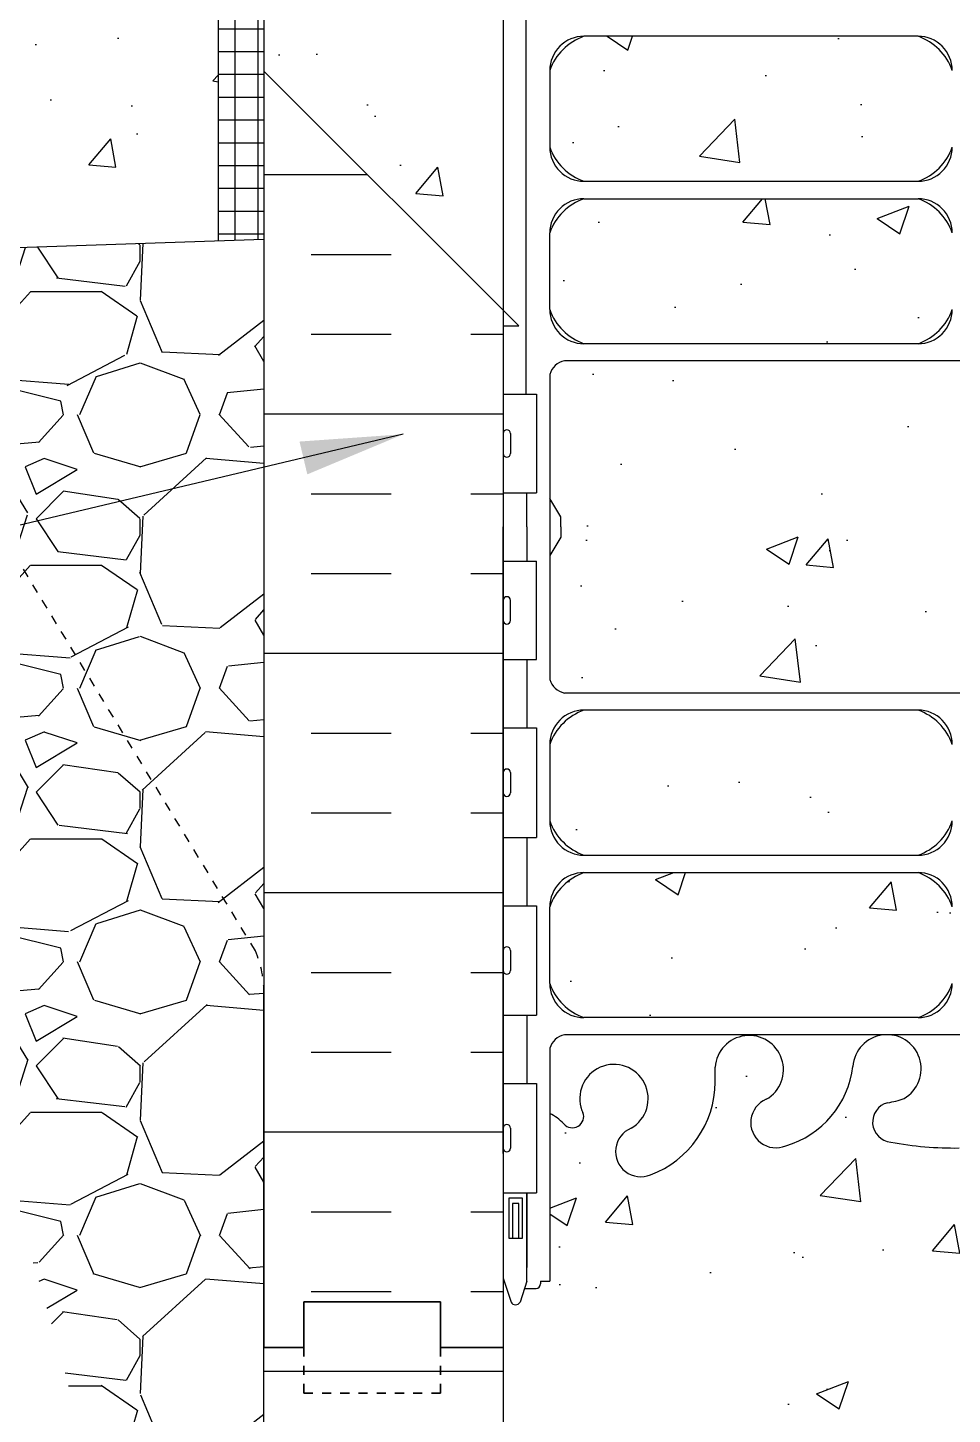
# Model space of a CAD drawing. Header units: inches. Extents: x 14 to 132, y 72 to 159.
# Drawn here: x 94.79 to 104.93, y 100.06 to 115.26 of the extents above; entities that cross this region are included whole.
import ezdxf

# ---------------------------------------------------------------- set-up
doc = ezdxf.new("R2010")
doc.units = ezdxf.units.IN
doc.header["$LTSCALE"] = 0.5
doc.header["$MEASUREMENT"] = 0
doc.linetypes.add('DASHED2', pattern=[0.375, 0.25, -0.125])
doc.linetypes.add('HIDDEN2', pattern=[0.1875, 0.125, -0.0625])
for name, color, linetype in [('HATCH', 12, 'Continuous'), ('Hidden2', 12, 'HIDDEN2'), ('line25', 2, 'Continuous'), ('LINE50', 5, 'Continuous'), ('LINE9', 9, 'Continuous'), ('TEXT', 4, 'Continuous'), ('Web_Edge', 9, 'Continuous')]:
    doc.layers.add(name, color=color, linetype=linetype)
doc.styles.add('DIM', font='romans.shx', dxfattribs={"width": 0.7})
doc.dimstyles.new('ext_12', dxfattribs={"dimscale": 12, "dimtxt": 0.09375, "dimasz": 0.09375, "dimexe": 0.09375, "dimexo": 0.0625, "dimgap": 0.0625, "dimtad": 1, "dimdec": 1, "dimzin": 2, "dimdsep": 46, "dimlunit": 4, "dimtxsty": 'DIM', "dimcen": 0.09, "dimdle": 0.09375, "dimclrt": 4, "dimadec": 0, "dimazin": 0, "dimtfac": 1, "dimtdec": 1, "dimtmove": 1, "dimatfit": 3, "dimfxl": 1, "dimfrac": 2, "dimtolj": 1, "dimtzin": 0, "dimarcsym": 0})

msp = doc.modelspace()

# ---------------------------------------------------------------- hatches: boundary and pattern name
at = {"layer": 'HATCH'}
h = msp.add_hatch(dxfattribs=at)
h.set_pattern_fill('AR-CONC', color=256, scale=0.5)
h.set_pattern_definition([(49.99999999999999, (0, 0), (3.586300913003767, -0.3137606749129755), [0.375, -4.125]), (355, (0, 0), (-0.693756668065, 3.760960668500059), [0.3, -3.3]), (100.45144446, (0.298858405, -0.02614672), (2.89254423363556, 3.447199954843147), [0.3187009599999999, -3.505710559999999]), (46.18420000000001, (0, 1), (5.336206653357862, -0.8275964039653827), [0.5625, -6.1875]), (96.63563549, (0.444683725, 0.931033465), (4.673309728371142, 4.870593003872752), [0.47805171, -5.258568799999999]), (351.1841639899999, (0, 1), (4.673309725273866, 4.870593001349951), [0.45, -4.950000005]), (21, (0.5, 0.75), (2.984535260592308, -2.013094453326694), [0.375, -4.125]), (326.0000000000001, (0.5, 0.75), (1.216576659607909, 3.625750225234265), [0.3, -3.3]), (71.45144474, (0.74871127, 0.58224213), (4.201111883649856, 1.612655764031769), [0.31870095, -3.50571056]), (37.50000000000001, (0, 0), (0.06079927658645334, 1.664469269156557), [0, -3.26, 0, -3.35, 0, -3.3125]), (7.499999999999999, (0, 0), (1.315347687210743, 1.972058559411801), [0, -1.91, 0, -3.185, 0, -1.2625]), (327.5, (-1.115, 0), (2.669112180862045, -0.1127743586718988), [0, -1.25, 0, -3.9, 0, -5.175]), (317.5, (-1.615, 0), (2.915930846711931, 0.5005249116615886), [0, -1.625, 0, -2.59, 0, -3.675])])
h.paths.add_polyline_path([(112.6271109714936, 118.7888921908064), (97.37711097149364, 118.7888921908042), (97.37711097149364, 114.7888921908064), (100.0021109714936, 112.1638921908064), (100.0021109714936, 116.5448445959372), (100.5121099561435, 116.5448445959372), (100.5121105095146, 116.2229037789436, 0.1089334970007806), (100.6647791105291, 116.3360892670238, -0.9404758857308612), (100.8627572239718, 116.1842015794504, 2.135542787663975), (101.4032209674958, 116.3836167190159, -1), (101.6168102648956, 116.8947189227048, -0.31122299334971), (102.325784680876, 115.8787247788066), (102.3252747898049, 115.7137369560154, 1.661382059454456), (102.8863578741426, 116.0664773422941, -1), (103.0999471715246, 116.5775795459905, -0.3070940775286412), (103.8386282504746, 115.6821466353113, 1.604515841827544), (104.3972705665084, 116.058022529822, 0.0556171619256295), (104.2179723568356, 116.1035931081843, -0.843243235632817), (104.2522888322063, 116.5359143912336, -0.04993240552139237), (105.0021109714686, 116.6003347772053, -0.04993240552137293), (105.7519331107305, 116.5359143912336, -0.8432432356326257), (105.7862495861013, 116.1035931081843, 0.05561716192566724), (105.6069513764283, 116.058022529822, 1.60451584182769), (106.1655936924622, 115.6821466353114, -0.3070940775286303), (106.9042747714123, 116.5775795459905, -1), (107.1178640687943, 116.0664773422942, 1.661382059454727), (107.6789471531319, 115.7137369560153), (107.6784973458261, 115.8592831957453, -0.3161137694333247), (108.3874116780412, 116.8947189227048, -1), (108.601000975441, 116.3836167190159, 2.135542787663444), (109.141464718965, 116.1842015794504, -0.940447360611475), (109.3394378688616, 116.3360949742806, 0.1089398156908316), (109.4921145914587, 116.2229023650649), (109.4921145914583, 116.5448445959372), (110.0021109714936, 116.5448445959372), (110.0021109714936, 112.1632828786286), (112.6271109714936, 114.7888921908043)])
h.paths.add_polyline_path([(96.87618530058002, 118.7888921908041), (94.87711097149437, 118.7888921908038), (92.68961097149537, 118.7888921908064), (87.95638552881219, 118.6331728894592), (87.95519207461848, 116.1673392814506), (86.95519207461848, 115.1673392814506), (88.95519207461848, 115.1673392814506), (87.95550972729012, 114.1676569341222), (87.95550972729019, 112.6298978835756), (96.87618530058002, 112.9233809184826)])
h.paths.add_polyline_path([(123.0487122157012, 116.7847501332001), (121.0487122157012, 116.7847501332001), (122.0487122157012, 117.7847501332001), (122.0487122157012, 118.7888921908064), (113.1271109714957, 118.7888921908064), (113.1271109714957, 114.7883152145447), (122.0487122157012, 114.7888921908064), (122.0487122157012, 115.7847501332002)])
h.paths.add_polyline_path([(109.4921145914604, 113.0141116708592, 0.2256517540575552), (109.1171145914584, 113.38911167086), (105.45336508538, 113.3891116708599, 0.2256517540585615), (105.0783650853749, 113.0141116708592), (105.0783650853745, 112.1733057662142, 0.2256517540541965), (105.453365085369, 111.798305766216), (109.117114591462, 111.798305766216, 0.2256517540559262), (109.4921145914604, 112.1733057662155)])
h.paths.add_polyline_path([(109.4921145914604, 113.9547332603184), (109.4921145914604, 114.7955391649621, 0.2256517540559302), (109.117114591462, 115.1705391649616), (105.453365085369, 115.1705391649615, 0.2256517540541935), (105.0783650853745, 114.7955391649634), (105.0783650853749, 113.9547332603184, 0.2256517540585292), (105.4533650853799, 113.5797332603176), (109.1171145914584, 113.5797332603176, 0.2256517540575506)], flags=17)
h.paths.add_polyline_path([(104.5508650853725, 113.5797332603176), (100.8871155792894, 113.5797332603182, -0.4142135623730996), (100.5121155792894, 113.9547332603182), (100.5121155792894, 114.7955391649624, -0.4142135623729389), (100.8871155792894, 115.1705391649622), (104.5508650853726, 115.1705391649616, -0.4142135623732037), (104.9258650853725, 114.7955391649614), (104.9258650853725, 113.9547332603184, -0.4142135623737267)], flags=17)
h.paths.add_polyline_path([(104.9258650853743, 113.0141116708547, 0.2256517540590718), (104.5508650853723, 113.38911167086), (100.8871155792914, 113.38911167086, 0.2256517540570094), (100.5121155792898, 113.0141116708605), (100.5121155792898, 112.1733057662142, 0.225651754055388), (100.8871155792878, 111.7983057662159), (104.5508650853724, 111.798305766216, 0.2256517540596089), (104.9258650853748, 112.1733057662225)])
h.paths.add_polyline_path([(109.4921145914592, 109.4765421908254), (109.3721145914709, 109.6765421908068), (109.3721145914709, 109.788892190807), (109.3721145914709, 109.9012421908069), (109.4921145914593, 110.1012421907883), (109.4921145914595, 111.4626820672369, 0.2681384484803429), (109.3309639296079, 111.610805583353), (100.6732662411436, 111.610805583353, 0.2681558504666248), (100.5121113337135, 111.4626685111844), (100.5121113337135, 110.101235553812), (100.6321073515163, 109.9012421908064), (100.6321073515163, 109.7888921908061), (100.6321073515163, 109.6765421908063), (100.5121113337135, 109.4765488278007), (100.5121113337135, 108.1151158704283, 0.2681558504666248), (100.6732662411436, 107.9669787982597), (109.3309639296079, 107.9669787982597, 0.2681384484784746), (109.492114591459, 108.1151023143743)])
h.paths.add_polyline_path([(104.9258650853743, 106.563672710758), (104.9258650853748, 107.4044786153902, 0.2256517540596118), (104.5508650853724, 107.7794786153967), (100.8871155792878, 107.7794786153968, 0.2256517540553843), (100.5121155792898, 107.4044786153985), (100.5121155792898, 106.5636727107522, 0.2256517540569768), (100.8871155792913, 106.1886727107527), (104.5508650853723, 106.1886727107527, 0.2256517540590675)])
h.paths.add_polyline_path([(104.9258650853743, 105.6230511212898, 0.22565175405907), (104.5508650853723, 105.9980511212951), (100.8871155792913, 105.9980511212951, 0.225651754056973), (100.5121155792898, 105.6230511212956), (100.5121155792898, 104.7822452166493, 0.2256517540553881), (100.8871155792878, 104.407245216651), (104.5508650853724, 104.4072452166511, 0.2256517540596089), (104.9258650853748, 104.7822452166576)])
h.paths.add_polyline_path([(109.4921145914604, 105.6230511212943, 0.2256517540575552), (109.1171145914584, 105.9980511212951), (105.45336508538, 105.9980511212951, 0.2256517540585615), (105.0783650853749, 105.6230511212943), (105.0783650853745, 104.7822452166493, 0.2256517540541961), (105.453365085369, 104.4072452166512), (109.117114591462, 104.4072452166511, 0.2256517540559262), (109.4921145914604, 104.7822452166506)])
h.paths.add_polyline_path([(109.4921145914604, 107.4044786153972, 0.2256517540559308), (109.117114591462, 107.7794786153967), (105.453365085369, 107.7794786153967, 0.2256517540541919), (105.0783650853745, 107.4044786153985), (105.0783650853749, 106.5636727107535, 0.2256517540585646), (105.45336508538, 106.1886727107528), (109.1171145914584, 106.1886727107527, 0.2256517540575507), (109.4921145914604, 106.5636727107535)])
h.paths.add_polyline_path([(110.0021109714956, 101.5482808728053), (109.9232230920958, 101.3063580426454, -0.7257365567846955), (109.8171145914565, 101.2876253073527), (109.7682015479784, 101.4376253073528), (109.6421145914569, 101.4376253073527, -0.4142135623733552), (109.5921145914568, 101.4876253073527), (109.5921145914566, 101.5176253073528), (109.4921145914567, 101.5176253073527), (109.492114591459, 103.3548820165479, 0.1089354803817547), (109.33944283229, 103.2416951144536, -0.8344002603345746), (109.1279386235813, 103.3672395278026), (109.1396488295465, 103.3885854194768, 2.155403933973019), (108.6010009754405, 103.194167662597, -1), (108.3874116780411, 102.683065458908, -0.3112229933496459), (107.6784372620608, 103.699059602806), (107.6789471531319, 103.8640474255973, 1.661382059453807), (107.117864068794, 103.5113070393186, -1), (106.9042747714121, 103.0002048356223, -0.3009499255516769), (106.1680344607662, 103.8725022380679, 1.661382059457925), (105.6069513764283, 103.5197618517907, 0.05561716192561026), (105.7862495861011, 103.4741912734284, -0.8432432356341544), (105.7519331107301, 103.041869990379, -0.04993240552135236), (105.0021109714685, 102.9774496044074, -0.04993240552138836), (104.2522888322063, 103.0418699903791, -0.8432432356325702), (104.2179723568354, 103.4741912734284, 0.05561716192569808), (104.3972705665084, 103.5197618517907, 1.66138205945928), (103.8361874821705, 103.8725022380674, -0.3009499255515662), (103.0999471715246, 103.0002048356223, -1), (102.8863578741426, 103.5113070393185, 1.661382059454577), (102.3252747898049, 103.8640474255973), (102.3257245971107, 103.7185011858673, -0.3161137694332516), (101.6168102648957, 102.683065458908, -1), (101.4032209674958, 103.1941676625968, 2.155403933975243), (100.8645731133903, 103.3885854194768), (100.8762833193555, 103.3672395278026, -0.8343745963365977), (100.6647840740752, 103.2416894073321, 0.1089377873102235), (100.5121105813298, 103.3548805705165), (100.5121073515305, 101.5176253073527), (100.4121073515306, 101.5176253073528), (100.4121073515305, 101.4876253073527, -0.4142135623733591), (100.3621073515304, 101.4376253073527), (100.2360203950089, 101.4376253073528), (100.1932158521713, 101.3063580426504, -0.7257365568516702), (100.0871073515289, 101.2876253073571), (100.0021109714936, 101.5482808727992), (100.0021109714936, 100.7888921908065), (100.0021109714936, 97.98121399911653, 0.0884161506870549), (100.148113968354, 97.88390230666158), (100.2381139683545, 97.88390230666846), (100.2381139683572, 97.84217624674432, -0.2490694201798172), (100.3481139683733, 97.63505309497486), (100.3481139683769, 97.56755309496477, -0.414213562388937), (100.2856139683769, 97.5050530949614), (100.2381139683791, 97.5050530949614), (100.2381139683836, 97.4350530949614), (100.3431139683691, 97.4350530949614, 0.2317357958583694), (100.7007784888466, 97.58607742718473, -0.8344002588011591), (100.9122826972587, 97.46053301349454), (100.9005724912935, 97.43918712182045, 2.155403933975669), (101.4392203453989, 97.6336048787004, -1), (101.6528096427971, 98.14470708238986, -0.3112229933501643), (102.3617840587791, 97.1287129384911), (102.3612741677081, 96.96372511569999, 1.661382059455713), (102.9223572520456, 97.31646550197871, -1), (103.1359465494276, 97.82756770567497, -0.3009499255519573), (103.8721868600738, 96.95527030322842, 1.6613820594556), (104.4332699444117, 97.30801068950642, 0.05561716192574638), (104.2539717347385, 97.35358126786883, -0.8432432356364463), (104.2882882101108, 97.78590255091832, -0.0475443616505444), (105.0021150853762, 97.85065818499481, -0.04754436165067322), (105.7159419606434, 97.78590255091807, -0.843243235632461), (105.7502584360147, 97.35358126786885, 0.05561716192579406), (105.5709602263413, 97.30801068950646, 1.661382059459941), (106.1320433106793, 96.95527030323007, -0.3009499255514487), (106.868283621325, 97.82756770567487, -1), (107.0818729187071, 97.31646550197858, 1.6613820594547), (107.6429560030448, 96.96372511569999), (107.642506195739, 97.10927135542975, -0.3161137694333592), (108.3514205279543, 98.14470708238927, -1), (108.5650098253542, 97.6336048787005, 2.155403933976216), (109.1036576794594, 97.43918712182045), (109.0919474734943, 97.46053301349454, -0.8343745963369894), (109.3034467187745, 97.58608313396508, 0.2317403101388589), (109.6611162023838, 97.4350530949614), (109.7661162023693, 97.4350530949614), (109.7661162023739, 97.5050530949614), (109.718616202376, 97.5050530949614, -0.4142135623888949), (109.656116202376, 97.56755309496477), (109.6561162023796, 97.63505309497486, -0.2490694201798248), (109.7661162023957, 97.84217624674432), (109.7661162023984, 97.88390230666846), (109.856116202399, 97.88390230666158, 0.0884104074501465), (110.0021109714936, 97.98120611215397), (110.0021109714936, 100.7888921908065)])
h.paths.add_polyline_path([(109.0677021025086, 94.78044312891754), (107.4869065265219, 95.13340234161731, 0.05497433642746515), (107.1600360679169, 95.16945025794405), (105.0021150853765, 95.1694502579441), (102.844194102836, 95.16945025794405, 0.05497433642746685), (102.517323644231, 95.13340234161731), (100.9365280682443, 94.78044312891753, 0.1744501189769691), (100.5290950242642, 94.48463604391125, -0.1686720397605144), (100.3431139683683, 94.33505309496172), (100.2381139683836, 94.33505309496172), (100.2381139683791, 94.26505309496171), (100.2856139683769, 94.26505309496173, -0.4142135623889438), (100.3481139683769, 94.20255309495836), (100.3481139683733, 94.13505309494826, -0.2490694201798136), (100.2381139683572, 93.92792994317881), (100.2381139683545, 93.88620388325467), (100.148113968354, 93.88620388326154, 0.08841615068705513), (100.0021109714936, 93.78889219080659), (100.0021109714936, 93.04168626333225), (104.0021109714936, 93.04168626333224), (105.0021109714936, 92.04168626333224), (105.0021109714936, 94.04168626333224), (106.0021109714936, 93.04168626333224), (110.0021109714936, 93.04168626333222), (110.0021109714936, 93.78890007776916, 0.08841040745014693), (109.856116202399, 93.88620388326154), (109.7661162023984, 93.88620388325467), (109.7661162023957, 93.92792994317881, -0.2490694201798172), (109.6561162023796, 94.13505309494826), (109.656116202376, 94.20255309495836, -0.4142135623889365), (109.718616202376, 94.26505309496173), (109.7661162023739, 94.26505309496171), (109.7661162023693, 94.33505309496172), (109.6611162023846, 94.33505309496172, -0.168672039761685), (109.4751351464879, 94.48463604391262, 0.1744501189764188)])
h.paths.add_polyline_path([(110.0021109714932, 156.8916337643614), (103.9849371929832, 156.8916337643614), (102.9849371929832, 155.8916337643614), (102.9849371929832, 157.8916337643614), (101.9849371929832, 156.8916337643614), (100.0021109714932, 156.8903390909281), (100.0021109714933, 154.9006913850112, 0.08841615068729063), (100.1481139683539, 154.8033796925559), (100.2381139683545, 154.8033796925628), (100.2381139683572, 154.7616536326387, -0.2490694201798163), (100.3481139683733, 154.5545304808692), (100.3481139683769, 154.4870304808591, -0.414213562388937), (100.2856139683769, 154.4245304808557), (100.2381139683791, 154.4245304808558), (100.2381139683836, 154.3545304808557), (100.3431139683683, 154.3545304808557, -0.168672039759611), (100.5290950242635, 154.2049475319072, 0.174450118977368), (100.9365280682442, 153.9091404469), (102.517323644231, 153.5561812342002, 0.05497433642746496), (102.844194102836, 153.5201333178734), (105.0021150853765, 153.5201333178734), (107.1600360679169, 153.5201333178734, 0.05497433642746679), (107.4869065265219, 153.5561812342002), (109.0677021025086, 153.9091404468999, 0.1744501189768987), (109.4751351464887, 154.204947531906, -0.1686720397606514), (109.6611162023846, 154.3545304808557), (109.7661162023693, 154.3545304808557), (109.7661162023739, 154.4245304808557), (109.718616202376, 154.4245304808557, -0.4142135623889198), (109.656116202376, 154.4870304808591), (109.6561162023796, 154.5545304808692, -0.2490694201798164), (109.7661162023957, 154.7616536326387), (109.7661162023984, 154.8033796925628), (109.856116202399, 154.8033796925559, 0.08841040744989853), (110.0021109714933, 154.900683498048)])
h.paths.add_polyline_path([(110.0021109714935, 150.7083774636636, 0.0884104074500469), (109.856116202399, 150.8056812691559), (109.7661162023984, 150.805681269149), (109.7661162023957, 150.8474073290731, -0.2490694201798163), (109.6561162023796, 151.0545304808426), (109.656116202376, 151.1220304808527, -0.4142135623888782), (109.718616202376, 151.1845304808561), (109.7661162023739, 151.1845304808561), (109.7661162023693, 151.2545304808561), (109.6611162023839, 151.2545304808561, 0.2317357946843414), (109.303451683197, 151.1035061501171, -0.9404758906998749), (109.1054735688768, 151.2553938366793, 2.13554278768623), (108.565009825356, 151.0559786971162, -1), (108.3514205279564, 150.5448764934274, -0.3112229933503329), (107.6424461119738, 151.5608706373264), (107.6429560030448, 151.7258584601175, 1.661382059458256), (107.0818729187081, 151.3731180738384, -1), (106.8682836213272, 150.862015870142, -0.3070940775289533), (106.1296025423753, 151.7574487808208, 1.604515841824779), (105.5709602263398, 151.3815728863115, 0.05561716192597806), (105.7502584360138, 151.3360023079488, -0.8432432356320326), (105.715941960644, 150.9036810248995, -0.04754436165076124), (105.0021150853754, 150.8389253908227, -0.04754436165058051), (104.2882882101096, 150.9036810248994, -0.8432432356339931), (104.2539717347399, 151.3360023079489, 0.05561716192539847), (104.4332699444119, 151.3815728863112, 1.604515841814177), (103.8746276283782, 151.7574487808265, -0.3070940775295606), (103.1359465494289, 150.862015870143, -1), (102.9223572520472, 151.3731180738397, 1.66138205945085), (102.3612741677081, 151.7258584601175), (102.3617239750139, 151.5803122203876, -0.3161137694333652), (101.6528096427985, 150.5448764934281, -1), (101.4392203453967, 151.0559786971158, 2.135542787669702), (100.8987566018745, 151.2553938366833, -0.9404473606148859), (100.7007834519784, 151.1035004418524, 0.2317403101388031), (100.3431139683692, 151.2545304808561), (100.2381139683836, 151.2545304808561), (100.2381139683791, 151.1845304808561), (100.2856139683769, 151.1845304808561, -0.4142135623889219), (100.3481139683769, 151.1220304808527), (100.3481139683733, 151.0545304808426, -0.2490694201798163), (100.2381139683572, 150.8474073290731), (100.2381139683545, 150.805681269149), (100.148113968354, 150.8056812691559, 0.08841615068715045), (100.0021109714935, 150.7083695767008), (100.0021109714936, 147.9006913850108), (100.0021109714936, 145.0930131933209, 0.08841615068705323), (100.148113968354, 144.9957015008659), (100.2381139683545, 144.9957015008728), (100.2381139683572, 144.9539754409487, -0.2490694201798088), (100.3481139683733, 144.7468522891792), (100.3481139683769, 144.6793522891691, -0.414213562388937), (100.2856139683769, 144.6168522891657), (100.2381139683791, 144.6168522891658), (100.2381139683836, 144.5468522891657), (100.3431139683691, 144.5468522891657, 0.2317357965244524), (100.7007784895789, 144.6978766222312, -0.9404758791672141), (100.8987566018746, 144.5459889333382, 2.135542787663629), (101.4392203453981, 144.7454040729051, -1), (101.6528096428013, 145.2565062765926, -0.3112229933490278), (102.3617840587791, 144.2405121326954), (102.3612741677081, 144.0755243099043, 1.661382059456403), (102.9223572520453, 144.4282646961831, -1), (103.1359465494287, 144.939366899879, -0.3070940775281791), (103.8746276283777, 144.0439339892008, 1.604515841830719), (104.4332699444112, 144.419809883711, 0.05561716192563024), (104.2539717347383, 144.4653804620732, -0.843243235632541), (104.2882882101096, 144.8977017451224, -0.04754436165045651), (105.0021150853736, 144.9624573791991, -0.04754436165086238), (105.7159419606437, 144.8977017451224, -0.8432432356346338), (105.7502584360109, 144.4653804620727, 0.05561716192462406), (105.5709602263414, 144.4198098837109, 1.604515841832559), (106.1296025423753, 144.043933989202, -0.3070940775280534), (106.8682836213249, 144.9393668998792, -1), (107.0818729187075, 144.4282646961832, 1.661382059456102), (107.6429560030448, 144.0755243099043), (107.642506195739, 144.2210705496342, -0.3161137694332675), (108.351420527954, 145.2565062765935, -1), (108.5650098253528, 144.7454040729041, 2.135542787661098), (109.1054735688777, 144.5459889333396, -0.940447360610304), (109.3034467187745, 144.6978823281694, 0.2317403101388785), (109.6611162023839, 144.5468522891657), (109.7661162023693, 144.5468522891657), (109.7661162023739, 144.6168522891657), (109.718616202376, 144.6168522891657, -0.4142135623888782), (109.656116202376, 144.6793522891691), (109.6561162023796, 144.7468522891792, -0.2490694201798239), (109.7661162023957, 144.9539754409487), (109.7661162023984, 144.9957015008728), (109.856116202399, 144.9957015008659, 0.08841040745014765), (110.0021109714936, 145.0930053063583), (110.0021109714936, 147.9006913850108)])
h.paths.add_polyline_path([(109.4751351464871, 141.5964352381181, 0.1744501189759321), (109.0677021025086, 141.8922423231219), (107.4869065265219, 142.2452015358216, 0.05497433642746514), (107.1600360679169, 142.2812494521484), (105.0021150853765, 142.2812494521484), (102.844194102836, 142.2812494521484, 0.05497433642746687), (102.517323644231, 142.2452015358216), (100.9365280682443, 141.8922423231219, 0.1744501189768275), (100.5290950242644, 141.596435238116, -0.1686720397607906), (100.3431139683683, 141.4468522891661), (100.2381139683836, 141.4468522891661), (100.2381139683791, 141.3768522891661), (100.2856139683769, 141.3768522891661, -0.4142135623889438), (100.3481139683769, 141.3143522891627), (100.3481139683733, 141.2468522891526, -0.2490694201798201), (100.2381139683572, 141.0397291373831), (100.2381139683545, 140.998003077459), (100.148113968354, 140.9980030774659, 0.08841615068705347), (100.0021109714936, 140.9006913850109), (100.0021109714936, 138.6708766093235), (101.9125935756783, 138.6708766093235), (101.9125935756776, 140.2579215408622), (101.9750935756771, 140.3774302074043), (102.0375935756789, 140.2579215408572), (102.0375935756789, 138.6708766093235), (107.9531558720952, 138.6708766093235), (107.9531558720952, 140.2579215408572), (108.015655872097, 140.3774302074043), (108.0781558720966, 140.2579215408622), (108.0781558720958, 138.6708766093235), (110.0021109714936, 138.6708766093235), (110.0021109714936, 140.9006992719735, 0.0884104074501447), (109.856116202399, 140.9980030774659), (109.7661162023984, 140.998003077459), (109.7661162023957, 141.0397291373831, -0.2490694201798088), (109.6561162023796, 141.2468522891526), (109.656116202376, 141.3143522891627, -0.4142135623889365), (109.718616202376, 141.3768522891661), (109.7661162023739, 141.3768522891661), (109.7661162023693, 141.4468522891661), (109.6611162023846, 141.4468522891661, -0.1686720397626337)])
h = msp.add_hatch(dxfattribs=at)
h.set_pattern_fill('NET', color=256, scale=2, style=0)
h.set_pattern_definition([(0, (-24.18612348955543, -38.99688183290445), (0, 0.25), []), (90, (-24.18612348955543, -38.99688183290445), (-0.25, 1.530808498934192e-17), [])])
h.paths.add_polyline_path([(97.37618530058002, 115.4935536845414), (96.87618530058002, 115.627528280757), (96.87618530058002, 112.9234113723095), (97.37618530058002, 112.9398609692317)])
h.paths.add_polyline_path([(97.37618530058002, 117.6899930104216), (96.87618530058002, 117.7792604071799), (96.87618530058002, 115.627528280757), (97.37618530058002, 115.4935536845414)])
h.paths.add_polyline_path([(97.37618530058002, 118.7888921908065), (96.87618530058002, 118.7888921908065), (96.87618530058002, 117.7792604071799), (97.37618530058002, 117.6899930104216)])
h = msp.add_hatch(dxfattribs=at)
h.set_pattern_fill('INSUL', color=256, scale=7, style=0)
h.set_pattern_definition([(0, (-2829.854853257673, -350.9737785138292), (0, 2.625), []), (0, (-2829.854853257673, -350.0987785138292), (0, 2.625), [0.875, -0.875]), (0, (-2829.854853257673, -349.2237785138292), (0, 2.625), [0.875, -0.875])])
edge = h.paths.add_edge_path()
edge.add_line((100.0021109714936, 108.7888921908065), (100.0021109714936, 100.7888921908065))
edge.add_line((100.0021109714936, 108.7888921908065), (100.0021109714936, 110.1638921908003))
edge.add_line((100.0021109714936, 110.1638921908003), (100.0021109714936, 112.1638921908064))
edge.add_line((100.0021109714936, 112.1638921908064), (98.77461097149678, 113.3913921908032))
edge.add_line((98.77461097149678, 113.3913921908032), (97.37711097149364, 114.7888921908064))
edge.add_line((97.37711097149364, 114.7888921908064), (97.37711097149364, 100.7888921908065))
edge.add_line((97.37711097149364, 100.7888921908065), (97.81461097149364, 100.7888921908065))
edge.add_line((97.81461097149364, 100.7888921908065), (97.81461097149364, 101.2888921908065))
edge.add_line((97.81461097149364, 101.2888921908065), (99.31461097149364, 101.2888921908065))
edge.add_line((99.31461097149364, 101.2888921908065), (99.31461097149364, 100.7888921908065))
edge.add_line((99.31461097149364, 100.7888921908065), (99.75211097149364, 100.7888921908065))
h = msp.add_hatch(dxfattribs=at)
h.set_pattern_fill('GRAVEL', color=256, scale=3, style=0)
h.set_pattern_definition([(228.012787504, (2.16, 3), (-24.00000000000018, -27.00000000000001), [0.403608, -39.9572641412211]), (184.969740728, (1.89, 2.7), (35.99999999999993, 3.000000000000105), [0.692604, -68.56777428368999]), (132.510447078, (1.2, 2.64), (30.00000000000035, -32.99999999999959), [0.488364, -48.3480977882991]), (267.273689006, (0.03, 1.89), (3.000000000000073, 60.00000000000006), [0.6307139999999999, -62.440674124887]), (292.833654178, (0, 1.26), (-14.99999999999996, 36.00000000000009), [0.6184649999999999, -61.22811938426489]), (357.273689006, (0.24, 0.6900000000000001), (-60.00000000000006, 3.000000000000076), [0.6307139999999999, -62.440674124887]), (37.6942404667, (0.8699999999999999, 0.66), (-38.99999999999999, -29.99999999999992), [0.8340869999999999, -82.574545646748]), (72.2553283749, (1.53, 1.17), (21.00000000000008, 66.00000000000001), [0.7874639999999998, -77.95896449044018]), (121.429565615, (1.77, 1.92), (-24.00000000000006, 38.99999999999996), [0.63285, -62.65221932918699]), (175.236358309, (1.44, 2.46), (32.99999999999995, -3.000000000000114), [0.722496, -35.4022877363769]), (222.397437798, (0.72, 2.52), (-35.99999999999989, -32.99999999999992), [0.9343440000000001, -92.5001250143847]), (138.814074834, (3, 1.86), (-21.0000000000001, 18), [0.3189029999999999, -31.57153443820409]), (171.46923439, (2.76, 2.07), (38.99999999999999, -5.999999999999986), [0.606711, -60.06453424847101]), (225, (2.16, 2.16), (-3.33066907387547e-16, -2.999999999999799), [0.4242629999999999, -3.8183776871193]), (203.198590514, (1.95, 2.52), (14.99999999999997, 5.999999999999926), [0.228474, -22.6188453175917]), (291.801409486, (1.74, 2.43), (-2.999999999999052, 9.000000000000307), [0.323109, -15.8323854214035]), (30.96375653209999, (1.86, 2.13), (9.000000000000158, 5.999999999999939), [0.5247869999999999, -16.96806868453589]), (161.565051177, (2.31, 2.4), (6.000000000000035, -2.99999999999993), [0.379473, -9.107359980505198]), (16.389540334, (0, 2.43), (29.9999999999999, 9.000000000000131), [0.5316, -52.6285354400082]), (70.3461759419, (0.51, 2.58), (-12.00000000000366, -33.00000000001019), [0.445983, -44.152223241957]), (293.198590514, (2.31, 3), (-5.999999999999911, 14.99999999999997), [0.456945, -22.3903743175917]), (343.610459666, (2.49, 2.58), (-29.9999999999999, 9.000000000000131), [0.5315999999999999, -52.62853544000699]), (339.44395478, (0, 0.5700000000000001), (-15.00000000000011, 6.000000000000073), [0.5126399999999999, -25.1193712359525]), (294.775140569, (0.48, 0.39), (-15.00000000000002, 33.00000000000001), [0.429534, -42.523929189828]), (66.8014094864, (2.34, 0), (5.999999999999943, 14.99999999999991), [0.456945, -22.3903743175917]), (17.3540246363, (2.52, 0.42), (-38.99999999999993, -11.99999999999989), [0.502893, -49.78627084272]), (69.44395478040002, (0.8699999999999999, 0), (-6.000000000000021, -14.99999999999986), [0.2563199999999999, -25.3756912359525]), (101.309932474, (2.16, 0), (-2.999999999999892, 12.00000000000004), [0.15297, -15.1440885407784]), (165.963756532, (2.13, 0.15), (8.999999999999876, -3.000000000000004), [0.618465, -11.7508518768531]), (186.009005957, (1.53, 0.3), (30.00000000000014, 2.999999999999949), [0.57315, -56.74176952362841]), (303.690067526, (1.86, 1.86), (-2.999999999999962, 5.999999999999957), [0.4326659999999999, -10.383987826392]), (353.157226587, (2.1, 1.5), (51.00000000000004, -6.000000000000158), [0.755382, -74.7826878720849]), (60.9453959009, (2.85, 1.41), (-11.99999999999993, -20.99999999999993), [0.308868, -30.578022422961]), (90, (3, 1.68), (-3, 3), [0.18, -2.82]), (120.256437164, (1.47, 0.39), (12.00000000000003, -21.00000000000002), [0.416772, -41.2605599683494]), (48.01278750420001, (1.26, 0.75), (24, 26.99999999999993), [0.8072159999999999, -39.5536561412211]), (0, (1.8, 1.35), (3, 3), [0.78, -2.22]), (325.3048464690001, (2.58, 1.35), (30.00000000000042, -20.99999999999947), [0.474342, -46.95982290252599]), (254.054604099, (2.97, 1.08), (-3.000000000000113, -12.00000000000001), [0.436806, -21.4035236678415]), (207.645975364, (2.85, 0.66), (-56.99999999999985, -30.00000000000014), [0.711195, -70.40842254677818]), (175.42607874, (2.22, 0.33), (-38.99999999999986, 3.000000000000004), [0.752397, -74.48722022390669])])
edge = h.paths.add_edge_path()
edge.add_spline(control_points=[(87.95550972729026, 112.1193770444262), (88.27186212905322, 111.9102569552879), (89.79689852146433, 110.9021541416441), (92.4460288573545, 107.4310347461731), (95.20810328112796, 101.7463882211444), (96.07703199232726, 96.39985219219045), (96.04921736062394, 93.52594072531933), (96.04455063558316, 93.04375729213537)], knot_values=[0, 0, 0, 0, 1.135127336948651, 5.472095325403977, 12.80826978765984, 19.98556281545741, 21.432538284393, 21.432538284393, 21.432538284393, 21.432538284393], degree=3, periodic=0)
edge.add_line((96.04455063558316, 93.04375729213535), (97.37711097149364, 93.04375729213535))
edge.add_line((97.37711097149364, 93.04375729213535), (97.37711097149364, 104.663892190778))
edge.add_line((97.37711097149364, 104.663892190778), (97.37711097149364, 104.7024201695415))
edge.add_line((97.37711097149364, 104.7024201695415), (97.37711097149364, 112.9398609692315))
edge.add_line((97.37711097149364, 112.9398609692315), (92.97686911591916, 112.7950965594636))
edge.add_line((92.97686911591916, 112.7950965594636), (87.95550972729018, 112.6298978835756))
edge.add_line((87.95550972729018, 112.6298978835756), (87.95550972729026, 112.1193770444262))
h = msp.add_hatch(dxfattribs=at)
h.set_pattern_fill('INSUL', color=256, scale=7, style=0)
h.set_pattern_definition([(0, (-2826.159470739991, -314.2206218719052), (0, 2.625), []), (0, (-2826.159470739991, -313.3456218719052), (0, 2.625), [0.875, -0.875]), (0, (-2826.159470739991, -312.4706218719052), (0, 2.625), [0.875, -0.875])])
h.paths.add_polyline_path([(97.37711097149364, 93.04375729213535), (100.0021109714936, 93.04375729213535), (100.0021109714936, 100.7888921908065), (99.31461097149364, 100.7888921908065), (99.31461097149364, 101.2888921908065), (97.81461097149364, 101.2888921908065), (97.81461097149364, 100.7888921908065), (97.37711097149364, 100.7888921908065)])

# ---------------------------------------------------------------- linework, layer by layer
at = {"layer": 'Hidden2'}
msp.add_lwpolyline([(97.37711097149409, 104.6638921908065, 0.1043800181721885), (97.28498937432792, 105.1388921908065), (93.54698395257142, 111.2888921908064, -0.1316524975873954), (92.87711097149364, 113.7888921908064), (92.87711097149364, 114.7184626189178)], format="xyb", dxfattribs=at)
at = {"layer": 'line25'}
for p, q in [((96.87618530058002, 118.7888921908065), (96.87618530058002, 112.9234113723095)), ((100.1721109714999, 111.9938921908001), (97.37711097149364, 114.7888921908064)), ((100.0021109714936, 114.7888921908064), (100.0021109714936, 100.7888921908065)), ((100.0021109714936, 111.9938921908002), (100.1721109714998, 111.9938921908002)), ((100.0021109714936, 111.2438921908001), (100.3670635657355, 111.2438921908001)), ((100.3670635657355, 111.2438921908001), (100.3670635657355, 110.1638921908)), ((100.0021109714936, 110.1638921908001), (100.3670635657355, 110.1638921908001)), ((100.0021109714936, 109.4138921908001), (100.3670635657355, 109.4138921908001)), ((100.3670635657355, 108.3338921908001), (100.3670635657355, 109.4138921908002)), ((100.0021109714936, 108.3338921908001), (100.3670635657355, 108.3338921908001)), ((100.0021109714936, 107.5838921908001), (100.3670635657355, 107.5838921908002)), ((100.3670635657355, 107.5838921908001), (100.3670635657355, 106.3838921908001)), ((100.0021109714936, 106.3838921908001), (100.3670635657355, 106.3838921908001)), ((100.0021109714936, 105.6338921908001), (100.3670635657355, 105.6338921908001)), ((100.3670635657355, 105.6338921908001), (100.3670635657355, 104.4338921908)), ((100.0021109714936, 104.4338921908001), (100.3670635657355, 104.4338921908001)), ((100.0021109714936, 103.6838921908001), (100.3670635657355, 103.6838921908001)), ((100.3670635657355, 103.6838921908001), (100.3670635657355, 102.4838921908)), ((100.0021109714936, 102.4838921908001), (100.3670635657355, 102.4838921908001)), ((100.0021109714936, 100.7888921908065), (100.0021109714936, 93.04375729213535))]:
    msp.add_line(p, q, dxfattribs=at)
at = {"layer": 'LINE50'}
for p, q in [((97.37711097149364, 118.7888921908065), (97.37711097149364, 100.7888921908065)), ((97.37711097149364, 112.9398609692315), (87.95550972729028, 112.6298978835756)), ((97.37711097149364, 93.04375729213535), (97.37711097149364, 104.663892190778))]:
    msp.add_line(p, q, dxfattribs=at)
for points in [[(100.0021109714936, 100.7888921908065), (99.31461097149364, 100.7888921908065), (99.31461097149364, 101.2888921908065), (97.81461097149364, 101.2888921908065), (97.81461097149364, 100.7888921908065), (97.37711097149364, 100.7888921908065)], [(97.37711097149364, 100.7888921908065), (97.81461097149364, 100.7888921908065), (97.81461097149364, 101.2888921908065), (99.31461097149364, 101.2888921908065), (99.31461097149364, 100.7888921908065), (100.0021109714936, 100.7888921908065)], [(100.0021109714936, 100.7888921908065), (99.31461097149364, 100.7888921908065), (99.31461097149364, 101.2888921908065), (97.81461097149364, 101.2888921908065), (97.81461097149364, 100.7888921908065), (97.37711097149364, 100.7888921908065)]]:
    msp.add_lwpolyline(points, dxfattribs=at)
at = {"layer": 'LINE9'}
for p, q in [((100.0021109714936, 110.7588921908001), (100.0021145914572, 110.7588921908001)), ((100.0021145914567, 110.8138921908001), (100.0021145914567, 110.5938921908002)), ((100.0421145914567, 110.8538921908001), (100.0421145914567, 110.8538921908002)), ((100.0821145914566, 110.8138921908001), (100.0821145914576, 110.5938921908002)), ((100.0021109714936, 110.6488921908001), (100.0021145914572, 110.6488921908001)), ((100.0421145914567, 110.5538921908002), (100.0421145914576, 110.5538921908001)), ((100.0021109714936, 108.9288921908001), (100.0021145914572, 108.9288921908001)), ((100.0021145914567, 108.7638921908001), (100.0021145914567, 108.9838921908)), ((100.0421145914567, 109.0238921908), (100.0421145914576, 109.0238921908001)), ((100.0821145914566, 108.7638921908001), (100.0821145914576, 108.9838921908)), ((100.0021109714936, 108.8188921908001), (100.0021145914572, 108.8188921908001)), ((100.0421145914567, 108.7238921908001), (100.0421145914567, 108.7238921908)), ((100.0021145914567, 107.0938921908), (100.0021145914567, 106.8738921908001)), ((100.0421145914567, 107.1338921908), (100.0421145914567, 107.1338921908001)), ((100.0821145914566, 107.0938921908), (100.0821145914576, 106.8738921908001)), ((100.0021109714936, 107.0388921908), (100.0021145914572, 107.0388921908)), ((100.0021109714936, 106.9288921908), (100.0021145914572, 106.9288921908)), ((100.0421145914567, 106.8338921908001), (100.0421145914576, 106.8338921908001)), ((100.0021109714936, 105.0888921907999), (100.0021145914572, 105.0888921907999)), ((100.0021145914567, 105.1438921907999), (100.0021145914567, 104.9238921908001)), ((100.0821145914566, 105.1438921908), (100.0821145914576, 104.9238921908001)), ((100.0021109714936, 104.9788921907999), (100.0021145914572, 104.9788921907999)), ((100.0421145914567, 104.8838921908001), (100.0421145914576, 104.8838921908)), ((100.0021109714936, 103.1388921908), (100.0021145914572, 103.1388921908)), ((100.0021145914567, 103.1938921908), (100.0021145914567, 102.9738921908001)), ((100.0421145914567, 103.2338921908), (100.0421145914567, 103.2338921908)), ((100.0821145914566, 103.1938921908), (100.0821145914576, 102.9738921908001)), ((100.0021109714936, 103.0288921907999), (100.0021145914572, 103.0288921907999)), ((100.0421145914567, 102.9338921908001), (100.0421145914576, 102.9338921908))]:
    msp.add_line(p, q, dxfattribs=at)
at = {"layer": 'LINE9', "linetype": 'DASHED2', "ltscale": 0.15}
for points in [[(97.81461097149364, 100.7888921908065), (97.81461097149364, 100.7888921908065), (97.81461097149364, 100.2888921908065), (99.31461097149364, 100.2888921908065), (99.31461097149364, 100.7888921908065), (99.31461097149364, 100.7888921908065)], [(99.31461097149364, 100.7888921908065), (99.31461097149364, 100.7888921908065), (99.31461097149364, 100.2888921908065), (97.81461097149364, 100.2888921908065), (97.81461097149364, 100.7888921908065), (97.81461097149364, 100.7888921908065)]]:
    msp.add_lwpolyline(points, dxfattribs=at)
at = {"layer": 'LINE9'}
for centre, start, end in [((100.0421145914567, 110.8138921908001), 89.99999999994789, 180.0000000000879), ((100.0421145914567, 110.8138921908001), 0, 90), ((100.0421145914567, 110.5938921908002), 180, 270.0000000000782), ((100.0421145914576, 110.5938921908002), 270, 1.009635278083779e-10), ((100.0421145914567, 108.9838921908), 89.99999999992184, 180), ((100.0421145914576, 108.9838921908), 359.999999999899, 90), ((100.0421145914567, 108.7638921908001), 179.9999999999121, 270.0000000000521), ((100.0421145914567, 108.7638921908001), 270, 0), ((100.0421145914567, 107.0938921908), 89.99999999994789, 180.0000000000879), ((100.0421145914567, 107.0938921908), 0, 90), ((100.0421145914567, 106.8738921908001), 180, 270.0000000000782), ((100.0421145914576, 106.8738921908001), 270, 1.009635278083779e-10), ((100.0421145914567, 105.1438921908), 89.99999999994789, 180.0000000000879), ((100.0421145914567, 105.1438921908), 0, 90), ((100.0421145914567, 104.9238921908001), 180, 270.0000000000782), ((100.0421145914576, 104.9238921908), 270, 1.009635278083779e-10), ((100.0421145914567, 103.1938921908), 89.99999999994789, 180.0000000000879), ((100.0421145914567, 103.1938921908), 0, 90), ((100.0421145914567, 102.9738921908001), 180, 270.0000000000782), ((100.0421145914576, 102.9738921908), 270, 1.009635278083779e-10)]:
    msp.add_arc(centre, 0.04, start, end, dxfattribs=at)
at = {"layer": 'Web_Edge'}
for p, q in [((104.5508650853725, 115.1705391649616), (100.887115579288, 115.1705391649616)), ((100.5121155792898, 114.7955391649638), (100.5121155792898, 113.954733260317)), ((100.8871155792912, 113.5797332603176), (104.5508650853725, 113.5797332603176)), ((100.8871155792912, 113.38911167086), (104.5508650853725, 113.38911167086)), ((100.5121155792898, 112.1733057662137), (100.5121155792898, 113.0141116708606)), ((104.5508650853725, 111.798305766216), (100.887115579288, 111.7983057662159)), ((109.330963929608, 111.610805583353), (100.6732662411436, 111.610805583353)), ((100.5121113337135, 111.4626685111845), (100.5121113337135, 108.1151158704277)), ((100.6321073515163, 109.9012421908069), (100.5121073515169, 110.1012421908068)), ((100.6321073515163, 109.9012421908064), (100.5121073515169, 110.1012421908064)), ((100.6321073515163, 109.7888921908066), (100.6321073515163, 109.9012421908061)), ((100.6321073515163, 109.7888921908061), (100.6321073515163, 109.9012421908056)), ((100.6321073515163, 109.6765421908068), (100.5121073515169, 109.4765421908068)), ((100.6321073515163, 109.6765421908063), (100.5121073515169, 109.4765421908063)), ((100.6321073515163, 109.788892190807), (100.6321073515163, 109.6765421908076)), ((100.6321073515163, 109.7888921908066), (100.6321073515163, 109.6765421908071)), ((109.330963929608, 107.9669787982597), (100.6732662411436, 107.9669787982597)), ((104.5508650853725, 107.7794786153967), (100.887115579288, 107.7794786153968)), ((100.5121155792898, 107.4044786153989), (100.5121155792898, 106.5636727107521)), ((100.8871155792912, 106.1886727107527), (104.5508650853725, 106.1886727107527)), ((100.8871155792912, 105.9980511212951), (104.5508650853725, 105.9980511212951)), ((100.5121155792898, 104.7822452166489), (100.5121155792898, 105.6230511212957)), ((104.5508650853725, 104.4072452166511), (100.887115579288, 104.407245216651)), ((109.330963929608, 104.2197452166511), (100.6732662411436, 104.2197452166511)), ((100.5121118413025, 104.0716097653676), (100.5121073515305, 101.5176253073527)), ((102.325784680876, 103.6990596028061), (102.3252747898049, 103.8640474255968)), ((100.8645731133896, 103.3885854194779), (100.8762833193554, 103.3672395278028)), ((100.2621073515305, 101.5176253073533), (100.2621073515306, 102.4838921908001)), ((100.0021109714936, 101.5482808727992), (100.0871073515304, 101.2876253073527)), ((100.2621073515305, 101.5176253073527), (100.1871073515307, 101.2876253073527)), ((100.2360203950088, 101.4376253073528), (100.3621073515305, 101.4376253073527)), ((100.4121073515306, 101.5176253073528), (100.5121073515305, 101.5176253073527)), ((100.4121073515306, 101.5176253073528), (100.4121073515306, 101.4876253073528)), ((100.4121073515306, 101.4876253073528), (100.4121073515306, 101.4876253073527))]:
    msp.add_line(p, q, dxfattribs=at)
for points in [[(100.0021109714936, 116.5448445959372), (100.0021109714936, 109.7888921908066)], [(100.2521109714936, 111.9938921908002), (100.2521109714919, 116.5448445959372)], [(100.2521109714936, 111.2438921908003), (100.2521109714936, 111.9938921908002)], [(100.2621073515305, 109.7888921908064), (100.2621073515305, 110.1638921908001)], [(100.0021109714936, 102.9176253073529), (100.0021109714936, 109.7888921908066)], [(100.2621073515305, 109.7888921908064), (100.2621073515305, 109.4138921908001)], [(100.2621073515305, 108.3338921908001), (100.2621073515305, 107.5838921908001)], [(100.2621073515305, 106.3838921908001), (100.2621073515305, 105.6338921908001)], [(100.2621073515305, 104.4338921908001), (100.2621073515305, 103.6838921908001)], [(100.2621073515305, 102.4838921908001), (100.2621073515305, 101.6676253073527)]]:
    msp.add_lwpolyline(points, dxfattribs=at)
for points in [[(100.2121073515308, 102.4276253073528), (100.0621073515307, 102.4276253073528), (100.0621073515307, 101.9876253073528), (100.2121073515308, 101.9876253073528)], [(100.1721073515309, 102.3676253073528), (100.1021073515307, 102.3676253073528), (100.1021073515307, 101.9876253073528), (100.1721073515309, 101.9876253073528)]]:
    msp.add_lwpolyline(points, close=True, dxfattribs=at)
for centre, radius, start, end in [((101.0939239281178, 114.5887308161338), 0.6174711717250514, 109.5681561993794, 160.4318438006103), ((100.8871155792894, 114.7955391649622), 0.375, 90, 180.0000000000114), ((104.3440567365441, 114.5887308161332), 0.6174711717250514, 19.56815619938899, 70.43184380062064), ((104.5508650853725, 114.7955391649616), 0.375, 359.9999999999886, 90), ((101.0939239281178, 114.1615416091466), 0.6174711717250514, 199.568156199389, 250.4318438006206), ((100.8871155792894, 113.9547332603182), 0.375, 179.9999999999886, 270), ((104.3440567365441, 114.161541609146), 0.6174711717250514, 289.5681561993794, 340.4318438006103), ((104.5508650853725, 113.9547332603176), 0.375, 270, 1.139910797836525e-11), ((101.0939239281178, 112.8073033220309), 0.6174711717250514, 109.5681561993794, 160.4318438006103), ((100.8871155792894, 113.0141116708593), 0.375, 90, 180.0000000000114), ((104.3440567365441, 112.8073033220316), 0.6174711717250514, 19.56815619938899, 70.43184380062064), ((104.5508650853725, 113.0141116708599), 0.375, 359.9999999999886, 90), ((101.0939239281178, 112.3801141150437), 0.6174711717250514, 199.568156199389, 250.4318438006206), ((100.8871155792894, 112.1733057662153), 0.375, 179.9999999999886, 270), ((104.3440567365441, 112.3801141150443), 0.6174711717250514, 289.5681561993794, 340.4318438006103), ((104.5508650853725, 112.173305766216), 0.375, 270, 1.139910797836525e-11), ((100.7208650853758, 111.3972970061769), 0.21875, 102.5677982887445, 162.611985849969), ((100.7208650853758, 108.1804873754358), 0.21875, 197.388014150031, 257.4322017112555), ((101.0939239281178, 107.197670266569), 0.6174711717250514, 109.5681561993794, 160.4318438006103), ((100.8871155792894, 107.4044786153974), 0.375, 90, 180.0000000000114), ((104.3440567365441, 107.1976702665684), 0.6174711717250514, 19.56815619938899, 70.43184380062064), ((104.5508650853725, 107.4044786153967), 0.375, 359.9999999999886, 90), ((101.0939239281178, 106.7704810595817), 0.6174711717250514, 199.568156199389, 250.4318438006206), ((100.8871155792894, 106.5636727107534), 0.375, 179.9999999999886, 270), ((104.3440567365441, 106.7704810595811), 0.6174711717250514, 289.5681561993794, 340.4318438006103), ((104.5508650853725, 106.5636727107527), 0.375, 270, 1.139910797836525e-11), ((101.0939239281178, 105.4162427724661), 0.6174711717250514, 109.5681561993794, 160.4318438006103), ((100.8871155792894, 105.6230511212945), 0.375, 90, 180.0000000000114), ((104.3440567365441, 105.4162427724667), 0.6174711717250514, 19.56815619938899, 70.43184380062064), ((104.5508650853725, 105.6230511212951), 0.375, 359.9999999999886, 90), ((101.0939239281178, 104.9890535654788), 0.6174711717250514, 199.568156199389, 250.4318438006206), ((100.8871155792894, 104.7822452166505), 0.375, 179.9999999999886, 270), ((104.3440567365441, 104.9890535654795), 0.6174711717250514, 289.5681561993794, 340.4318438006103), ((104.5508650853725, 104.7822452166511), 0.375, 270, 1.139910797836525e-11), ((100.7208650853758, 104.006236639475), 0.21875, 102.5677982887445, 162.611790221867), ((102.6992461092426, 103.836290404179), 0.375, 299.9315291313777, 175.7551574014039), ((104.2101588016084, 103.8447452166511), 0.375, 299.9315291313777, 175.7551574014039), ((101.2161092025944, 103.5191510274564), 0.375, 299.9315291313777, 200.375727747539), ((102.809076734732, 103.9925576902584), 1.034103379311961, 286.3364891505254, 353.3331449315546), ((101.2342172899374, 103.7054070232686), 1.091585845779813, 290.5174596621927, 359.666831102442), ((102.9931525228266, 103.2557559374675), 0.2769683423152065, 112.6800200708866, 292.6800200729197), ((104.2721647715529, 103.2609703031016), 0.22, 104.2603964304294, 264.8165347186674), ((104.1034146361812, 104.3004317639546), 0.8341443637323576, 277.8936983666115, 290.6270944945017), ((100.3317690059784, 102.9520744298384), 0.4413341939712527, 41.01267807852575, 65.88132377501029), ((100.759104622954, 103.3237176584765), 0.125, 221.0126780784849, 20.3757277476137), ((101.5100156161783, 102.9386165607451), 0.2769683423152065, 112.6800200708866, 292.6800200729197), ((104.9489337011991, 106.7544856327486), 3.777410353861612, 259.3724517798506, 270.8066197510574), ((100.3621073515305, 101.4876253073527), 0.05, 270, 0), ((100.137107351531, 101.3142919740189), 0.0566666666662005, 208.0724869353407, 331.9275130644378)]:
    msp.add_arc(centre, radius, start, end, dxfattribs=at)

# ---------------------------------------------------------------- leaders
at = {"layer": 'TEXT'}
msp.add_leader([(98.90532335006645, 110.8055411720501), (87.71521397931427, 108.147717732792), (85.4375745938978, 108.147717732792)], dimstyle='ext_12', override={"dimgap": 0.0625, "dimtad": 0}, dxfattribs=at)

doc.saveas('drawing.dxf')
